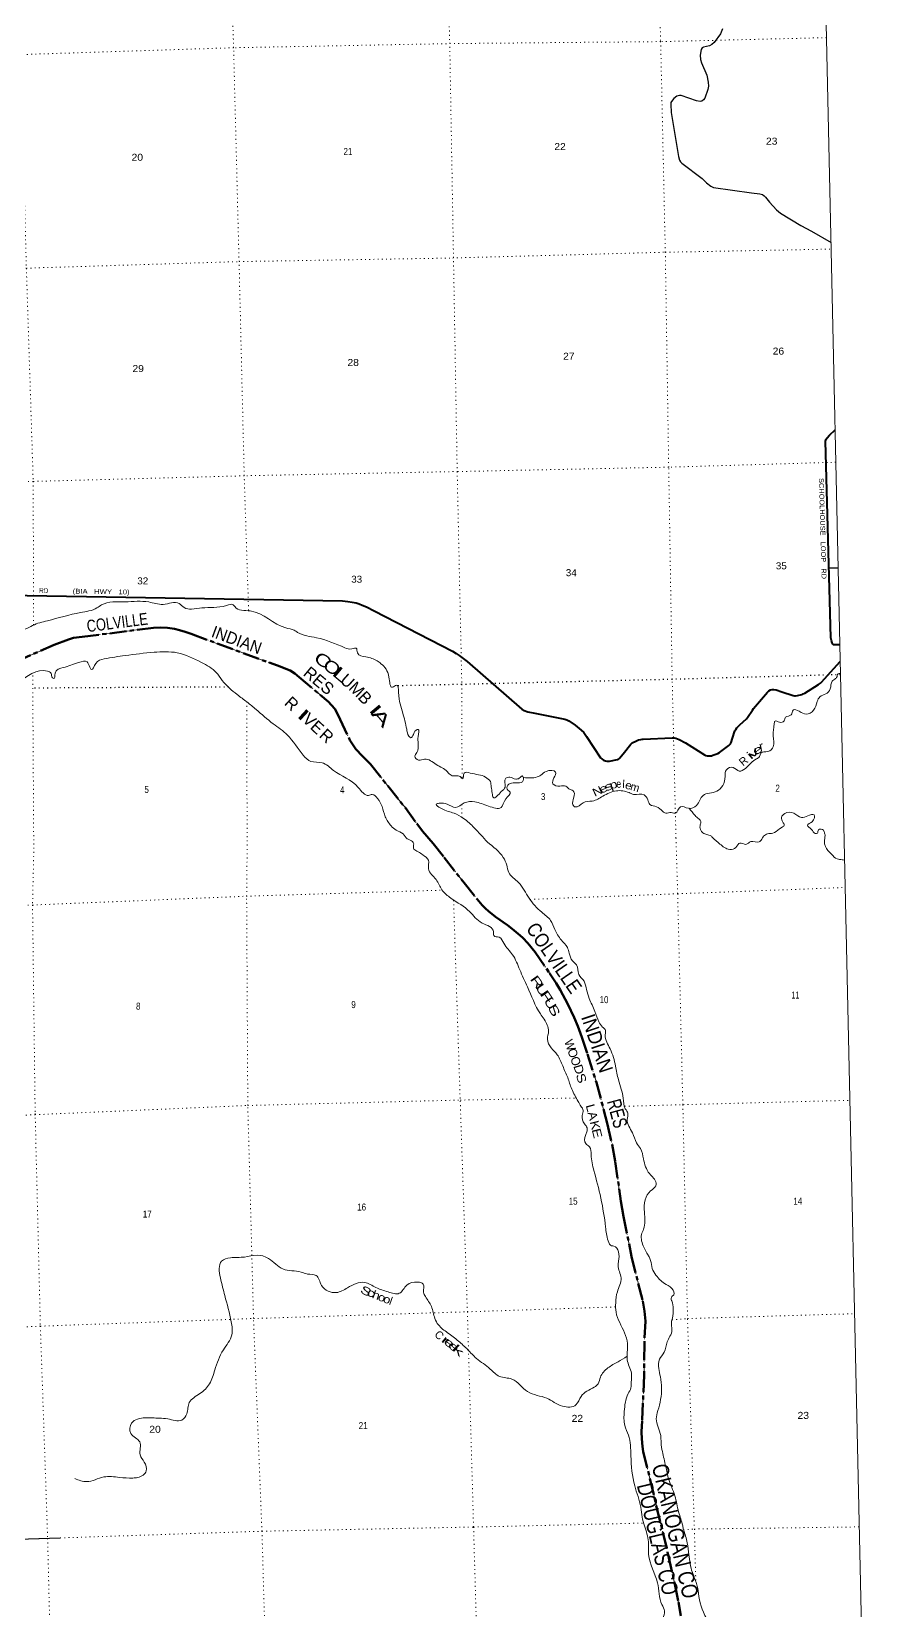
# Model space of a CAD drawing. Header units: feet. Extents: x 244583 to 493183, y 184934 to 372822.
# Drawn here: x 471870 to 493183, y 215540 to 254993 of the extents above; entities that cross this region are included whole.
import ezdxf
from ezdxf.enums import TextEntityAlignment as Align

# ---------------------------------------------------------------- set-up
doc = ezdxf.new("R2010")
doc.units = ezdxf.units.FT
doc.header["$LTSCALE"] = 70
for name, pattern in [('DOT_DASHED', [7.7, 5, -1.2, 0.3, -1.2]), ('DOTTED', [1.5, 0.3, -1.2]), ('LONG_DASH_SHORT_DASH', [9.9, 6, -1.2, 1.5, -1.2])]:
    doc.linetypes.add(name, pattern=pattern)
for name, color, linetype, lineweight in [('11', 7, 'LONG_DASH_SHORT_DASH', 60), ('26', 7, 'Continuous', 40), ('29', 7, 'Continuous', 25), ('39', 7, 'Continuous', 13), ('4', 7, 'Continuous', 13), ('44', 7, 'DOT_DASHED', 13), ('6', 7, 'DOTTED', 25), ('7', 7, 'DOTTED', 13)]:
    doc.layers.add(name, color=color, linetype=linetype, lineweight=lineweight)
for name, color, linetype in [('12', 7, 'Continuous'), ('27', 7, 'Continuous'), ('41', 7, 'Continuous')]:
    doc.layers.add(name, color=color, linetype=linetype)

msp = doc.modelspace()

# ---------------------------------------------------------------- linework, layer by layer
at = {"layer": '11'}
for points in [[(470825.02, 238959.29), (472432.69, 239667.41), (472793.1, 239804.64), (472919.11, 239840.33), (473134.96, 239868.77), (474915.09, 240094.03), (475084.81, 240099.02), (475264.43, 240095.72), (475440.82, 240069.33), (475568.65, 240037.85), (475712.06, 239993), (475856.16, 239942.11), (478012.09, 239148.98), (478329.89, 239026.79), (478452.04, 238951.89), (478553.73, 238862.12), (479286.96, 238247.92), (479359.01, 238167.35), (479456.41, 238058.23), (479583.26, 237806.6), (479825.26, 237284.9), (479969.68, 237059.91), (480143.24, 236886.05), (480337.49, 236690.44), (481210.4, 235595.09), (481495.95, 235201.59), (481639.51, 235014.95), (481901.96, 234707.78)], [(481901.96, 234707.78), (482180.68, 234354.1), (482676.8, 233724.55), (483003.99, 233310.89), (483129.92, 233165.52), (483217.66, 233077.5), (483290.76, 233012.62), (483465.74, 232874.51), (483759.81, 232661.38), (483880.86, 232568.88), (484078.81, 232408.29), (484148.85, 232344.14), (484274.1, 232212.45), (484450.97, 231990.95), (484814.4, 231467.25), (484976.86, 231217.69), (485080.35, 231045.46), (485271.12, 230687.5), (485425.49, 230358.25), (485517.41, 230137.78), (485620.6, 229861.15), (485766.36, 229439.68), (485984.89, 228735.2), (486265.68, 227684.52), (486377.31, 227179.83), (486456.5, 226761.41), (486598.19, 225763.93), (486664.47, 225380.76), (486863.7, 224384.73), (487143.61, 223269.53), (487191.23, 223015.3), (487209.39, 222769.52), (487185.05, 222212.5), (487177.28, 221415.76), (487130.25, 220280.95), (487115.87, 219998.89), (487117.92, 219829.08), (487135.09, 219640.17), (487157.45, 219513.07), (487765.86, 216987.42), (487779.39, 216931.34), (487947.19, 216195.81), (488037.1, 215747.07), (488098.87, 215404.36)]]:
    msp.add_lwpolyline(points, dxfattribs=at)
at = {"layer": '26'}
for points in [[(492067.79, 239670.05), (491930.31, 239668.23), (491915.2, 239669.58), (491907.25, 239672.15), (491899.1, 239678.31), (491890.04, 239688.37), (491873.54, 239721.65), (491856.49, 239774.32), (491845.82, 239841.99), (491712.16, 244757), (491717.94, 244786.22), (491725.99, 244806.36), (491749.98, 244842.92), (491808.65, 244905.21), (491949.56, 245041.63)], [(470764.67, 240916.33), (479641.34, 240769.75), (479773.47, 240754.56), (479884.29, 240736.46), (479980.16, 240714.28), (480055.31, 240690.1), (480130.47, 240663.24), (480241.86, 240614.89), (480435.11, 240518.31), (482386.3, 239509.14), (482481.85, 239454.61), (482558.79, 239403.12), (482756.86, 239249.38), (484120.38, 238063.52), (484182.3, 238025.74), (484271.6, 237995.25), (484446.04, 237959.96), (485196.93, 237808.18), (485243.91, 237794.75), (485294.4, 237772.72), (485455.03, 237658.27), (485607.77, 237537.54), (485670.7, 237475.13), (485741.38, 237381.92), (486087.78, 236844.82), (486125.68, 236809.03), (486160.57, 236784.86), (486211.57, 236766.06), (486243.5, 236760.52), (486308.87, 236763.38), (486514.43, 236804.78), (486546.43, 236819.78), (486565.89, 236835.89), (486651.56, 236942.06), (486847.97, 237190.11), (486878.6, 237215.96), (486897.38, 237229.39), (486952.92, 237255.77), (487036.96, 237291.16), (487092.66, 237304.28), (487132.25, 237311.31), (487156.41, 237313.99), (487879.81, 237347.58), (487928.13, 237344.9), (487971.08, 237335.5), (488008.65, 237323.41), (488056.58, 237302.14), (488210.34, 237215.77), (488688.44, 236923.22), (488721.99, 236907.11), (488756.05, 236896.51), (488783.73, 236890.99), (488821.31, 236890.99), (488860.23, 236897.7), (488894.83, 236908.64), (489018.51, 236954.66), (489061.54, 236978.28), (489296.41, 237154.21), (489327.28, 237183.75), (489336.15, 237194.13), (489346.74, 237210.61), (489354.12, 237230.75), (489382.45, 237334.81), (489447.4, 237518.15), (489466.74, 237555.36), (489493.04, 237590.66), (489568.2, 237671.4), (489733.95, 237816.28), (489764.54, 237852.81), (489886.1, 238040.11), (489912.45, 238076.81), (490262.14, 238489.27), (490298.3, 238519.99), (490331.85, 238540.13), (490374.8, 238553.56), (490419.53, 238554.45), (490476.8, 238542.82), (490622.84, 238497.79), (490900.23, 238400.47), (490936.47, 238393.76), (490964.61, 238394.7), (491011.63, 238400.47), (491041.16, 238407.19), (491124.37, 238431.36), (491148.52, 238440.76), (491190.51, 238461.87), (491539.2, 238673.98), (491582.7, 238708.02), (491609.54, 238733.53), (491684.28, 238815.53), (492076.92, 239255.35)]]:
    msp.add_lwpolyline(points, dxfattribs=at)
at = {"layer": '29'}
msp.add_line((491798.3, 241589.41), (492025.51, 241591.14), dxfattribs=at)
for points in [[(489139.47, 255059.88), (489084.69, 254932.87), (488926.78, 254722.95), (488872.59, 254671.45), (488809.2, 254633.2), (488664.33, 254605.38), (488629.98, 254590.52), (488601.67, 254546.01), (488580.97, 254403.37), (488585.5, 254295.15), (488608.48, 254210.16), (488744.93, 253902.5), (488779.59, 253730.7), (488783.63, 253625.5), (488767.22, 253541.53), (488698.71, 253328.1), (488660.5, 253288.45), (488621.88, 253255.27), (488581.45, 253247.18), (488487.39, 253259.93), (488100.27, 253392.84), (488065.25, 253392.88), (487995.13, 253376.66), (487923.22, 253316.66), (487861.7, 253247.18), (487845.52, 253218.86), (487842.93, 253171.28), (487852.42, 252969.54), (488034.66, 251869.29), (488063.87, 251778.4), (488084.09, 251741.99), (488122.22, 251705.84), (488629.33, 251324.55), (488738.16, 251216.16), (488848.71, 251125.99), (488908.98, 251094.6), (489860.83, 250961.18), (490069.47, 250938.81), (490138.22, 250918.58), (490178.65, 250890.26), (490211, 250853.84), (490308.9, 250727.89), (490485.66, 250542.41), (490587.05, 250457.31), (491093.97, 250145.45), (491358.72, 250008.6), (491850.06, 249723.86)], [(472582.01, 217349.35), (467838.99, 217199.01), (466975.55, 217175.7), (463045.53, 217042.43), (462952.68, 217030), (461771.86, 217023.59)]]:
    msp.add_lwpolyline(points, dxfattribs=at)
at = {"layer": '39'}
for points in [[(461204.9, 244388.33), (461258.82, 244387.66), (461304.65, 244416.9), (461355.87, 244385.67), (461481.31, 244287.35), (461630.27, 244130.97), (461696.66, 244144.48), (461755.77, 244121.49), (461750.73, 244074.95), (461853.16, 244012.49), (462385.97, 243769.28), (462749.11, 243522.51), (463492.36, 243083.84), (463709.59, 242947.06), (463960.96, 242637.37), (464436.4, 242338.44), (464660.07, 242367.37), (464841.23, 242399.45), (464957.26, 242361.5), (464912.18, 242297.96), (464847.26, 242126.99), (464891.28, 241964.37), (465087.45, 241774.66), (465522.11, 241218.44), (466031.95, 240643.62), (466546.11, 240238.49), (467398.72, 239880.86), (467550.29, 239789.15), (467753.3, 239746.98), (468029.25, 239696.24), (469008.71, 239450.31), (469628.04, 239497.66), (470256.18, 239603.75), (470873.55, 239739.9), (471139.95, 239846.46), (471533.48, 240052.61), (471700.99, 240062.19), (471895.04, 240151.07), (472264.24, 240269.89), (473090.24, 240475.04), (473501.94, 240590.71), (473617.48, 240665.83), (474205.8, 240744.83), (474798.02, 240739.11), (475157, 240680.03), (475556.66, 240700.55), (475686.24, 240598.28), (475866.9, 240561.69), (476126.92, 240591.39), (476743.92, 240652.82), (476911.3, 240668.46), (476946.67, 240622.76), (477335, 240515.84), (478223.42, 240092.33), (478430.83, 240034.1), (478518.98, 239977.4), (478990.71, 239845.98), (479697.45, 239596.33), (479875.91, 239567.78), (479982.65, 239584.16), (480013.47, 239469.72), (480223.84, 239369.15), (480502.97, 239265.98), (480601.49, 239197.38), (480800.88, 238862.36), (480891.34, 238609.86), (480989.15, 238664.41), (481039.67, 238481.73), (481146.13, 237963.04), (481243.94, 237561.27), (481300.34, 237386.79), (481345.72, 237345.34), (481412.52, 237431.55), (481451.17, 237511.11), (481526.99, 237555.1), (481530.87, 237379.52), (481530.77, 237201.84), (481495.37, 236974.95), (481446.8, 236887.11), (481539.88, 236790.13), (481690.97, 236811.47), (481982.89, 236678.29), (482261.7, 236498.4), (482352.58, 236409.45), (482482.25, 236394), (482581.67, 236375.9), (482643.56, 236318.65), (482680.83, 236460.77), (482830.26, 236465.93), (483210.42, 236362.87), (483342.2, 236252.57)], [(461229.22, 243116.38), (461648.46, 242944.11), (462296.02, 242537.74), (462949.41, 242050.74), (463762.44, 241381.33), (463940.9, 241352.78), (464181.48, 241256.88), (464368.5, 241115.44), (464653.81, 240824.63), (464823.41, 240648.49), (465003.69, 240355.47), (465305.37, 240054.91), (465556.02, 239686.64), (465732.99, 239542.96), (465918.71, 239369.18), (466035.48, 239206.07), (466417.25, 238939.5), (466662.14, 238922.44), (467068.7, 238813.88), (467429.07, 238692.23), (467686.62, 238651.21), (467980.25, 238532.2), (468542.37, 238334.03), (469048.9, 238274.01), (469473.73, 238252.66), (469686.05, 238337.88), (469877.18, 238376.23), (470339.09, 238414.21), (470688.89, 238496.27), (470770.54, 238459.63), (470848.36, 238412.8), (470999.86, 238506.85), (471521.99, 238745.99), (472265.81, 239012), (472355.98, 238955.35), (472388.74, 238844.98), (472423.52, 238825.52), (472456.97, 238957.47), (472661.98, 239099.08), (473045.13, 239226.27), (473260.99, 239242.92), (473322.56, 239108.93), (473364.25, 239051.26), (473472.04, 239202.94), (473685.7, 239318.48), (474211.27, 239402.22), (474930.93, 239481.97), (475509.14, 239469.9), (476116.68, 239228.26), (476483.91, 238979.56), (476633.8, 238780.79), (477007.44, 238425.21), (477252, 238240.55), (477478.38, 238055.52), (477908.71, 237695.06), (478264.53, 237413.81), (478655.52, 236913.21), (478850.98, 236755.79), (479128.59, 236721.25), (479415.75, 236529.41), (480033.37, 236106.27), (480292.38, 235907.78), (480380.85, 235927.82), (480518.51, 235825.72), (480628.01, 235626.11), (480710.39, 235373.43), (480856.87, 235146.33), (480982.54, 235037.92), (481154.35, 234944.61), (481258.16, 234819.59), (481300.98, 234802.32), (481407.71, 234727.84), (481418.76, 234698.03)], [(484168.13, 236350.45), (484507.65, 236367.94), (484593.66, 236408.11), (484730.93, 236505.9), (484965.77, 236486.61), (484924.41, 236346.42), (484899.44, 236196.48), (485072.51, 236137.52), (485224.13, 236134.66), (485300.34, 236069.63), (485402.41, 236023.31), (485424.25, 235858.2), (485398.15, 235667.86), (485459.91, 235616.66), (485651.54, 235723.66), (485883.01, 235764.88), (486145.02, 235887.5), (486483.61, 236019.8), (486799.82, 235975.97), (486915.98, 235931.97), (487179, 235917.31), (487268.58, 235796.03), (487323.78, 235676.04), (487490.7, 235621), (487638.63, 235511.04), (487752.95, 235458.93), (487823.2, 235480.6), (487953, 235459.1), (488088.84, 235621.46), (488283.69, 235583.16), (488488.19, 235656.11), (488650.43, 235903.84), (488993.64, 236009.99), (489142, 236154.45), (489199.74, 236375.75), (489234.32, 236548.1), (489406.87, 236604.23), (489552.47, 236508.35), (489708.45, 236582.3), (489986.09, 236820.34), (490061.68, 236874.42), (490098.14, 236962.01), (490273.06, 237002.04), (490405.75, 237123.95), (490405.87, 237392.5), (490406.96, 237525.79), (490425.83, 237677.62), (490450.21, 237762.93), (490557.93, 237734.91), (490674.46, 237765.63), (490714.78, 237861.38), (490850.92, 237918.76), (490900.8, 238038.93), (491053.05, 238007.81), (491226.39, 237936.75), (491414.15, 238035.59), (491502.28, 238253.49), (491572.45, 238370.06), (491718.38, 238441.78), (491828.81, 238565.25), (491879.01, 238762.16), (491960.49, 238824.45), (492005.38, 238896.06), (492024.46, 238946.94), (492083.15, 238956.32)], [(483342.2, 236252.57), (483359.33, 236117.65), (483380.99, 235960.62), (483409.71, 235850.17), (483608.47, 235999.72), (483702.92, 236114.78), (483720.27, 236335.23), (483824.81, 236359.64), (483969.29, 236314.22), (484055.7, 236336.23), (484133.27, 236392.38), (484158.08, 236275.79), (484015.83, 236220.3), (483866.41, 236215.14), (483755.13, 236130.01), (483758.71, 236059.42), (483831.1, 235984.22), (483725.52, 235824.5), (483601.16, 235599.78), (483291.1, 235639.7), (482949.31, 235743.57), (482683.13, 235717.78), (482465.38, 235604.17), (482255.33, 235690.61), (482056.89, 235708.65), (481984.63, 235686.94), (482098.04, 235584.33), (482430.18, 235460.07), (482667.47, 235329.78), (482931.24, 235099.09), (483260.23, 234737.1)], [(488305.16, 235588.38), (488449.29, 235404.92), (488542.15, 235318.03), (488598.12, 235254.6), (488579.71, 235173.44), (488586.34, 235056.47), (488626.23, 234988.66), (488718.33, 234936.08), (488824.13, 234903.98), (488860.88, 234886.58), (488884.88, 234855.23)], [(490158.21, 234886.94), (490261.99, 234946.33), (490395.07, 234959.23), (490562.28, 235073.79), (490679.49, 235165.1), (490641.43, 235241.03), (490612.63, 235355.51), (490691.32, 235452.07), (490915.39, 235462.83), (491111.84, 235351.88), (491268.45, 235397.57), (491425.6, 235419.05), (491374.81, 235248.37), (491259.5, 235163.16), (491358.86, 235056.22), (491454.01, 234957.26), (491510.43, 234964.51), (491532.79, 235049.78), (491603.22, 235063.38), (491662.46, 235034.34), (491677.41, 234998.31), (491699.48, 234921.07)], [(488884.88, 234855.23), (489072.43, 234690.71), (489315.74, 234554.95), (489472.18, 234602.93), (489572.64, 234716.24), (489720.79, 234683.28), (489844.48, 234750.7), (490050.62, 234743.29), (490117.8, 234809.42), (490158.21, 234886.94)], [(491699.48, 234921.07), (491706.91, 234631.67), (491858.64, 234437.3), (492002.66, 234317.44), (492063.52, 234304.7), (492186.08, 234288.41)], [(481418.76, 234698.03), (481426.15, 234562.81), (481528.59, 234496.51), (481651.48, 234418.57), (481787.7, 234286.42), (481788.38, 234074.48), (481978.14, 233804.26), (482125.21, 233547.21), (482347.95, 233338.31), (482817.85, 233001.81), (483127.1, 232716.15), (483414.69, 232496.62), (483420.83, 232401.88), (483555.03, 232360.53), (483669.36, 232213.75), (483889.89, 231922.03), (484069.84, 231548.64), (484263.06, 231123.07), (484585.06, 230446.08), (484758.86, 230167.43), (484790.57, 230012.72), (484760.62, 229816.22), (484856.38, 229596.35), (485007.57, 229426.19), (485143.07, 229144.65), (485268.66, 228854.8), (485367.92, 228568.4), (485528.26, 228259.16), (485597.6, 228137.6), (485656.45, 228033.97), (485628.91, 227910.2), (485688.12, 227699.59), (485752.98, 227598.12), (485749.08, 227501.13), (485710.78, 227407.4), (485717.24, 227207.7), (485813.98, 227125.12), (485854.75, 226926.2), (485924.15, 226530.1), (486096.92, 225843.66), (486213.95, 225121.62), (486278.27, 224771.84), (486363.76, 224650.65), (486420.45, 224643.87), (486534.73, 224499.11), (486539.94, 224265.06), (486525.99, 224165.83), (486601.71, 223848.6), (486508.47, 223501.28), (486468.11, 223227.84), (486475.38, 222991.82), (486567.96, 222733.53), (486761.27, 222213.08), (486758.05, 221994.99), (486754.28, 221801.11), (486858.52, 221472.42), (486855.57, 221242.23), (486846.6, 221100.71), (486779.1, 220957.87), (486682.05, 220509.53), (486695.87, 220160.61), (486786.03, 219920.43), (486848.02, 219403.04), (486943.72, 218652.43), (487092.87, 218118.06), (487126.55, 217872.54), (487184.29, 217651.09)], [(483260.23, 234737.1), (483658.06, 234355.31), (483745.07, 234165.52), (483795.62, 233980.95), (484039.53, 233728.12), (484302.63, 233338.46), (484617.35, 232988.33), (484842.06, 232781.49), (484945.98, 232557.77), (485107.36, 232292.96), (485258.91, 232106.66), (485306.54, 231962.41), (485385.44, 231774.45), (485488.73, 231669.81), (485546.46, 231434.95), (485675.54, 231260.25), (485740.71, 231053.81), (485804.23, 230831.18), (485948.7, 230509.47), (486045.4, 230247.23), (486139.14, 230118.15), (486201.08, 230056.99), (486206.02, 229925.88), (486327.03, 229569.32), (486465.76, 229142.5), (486536.09, 228794.88), (486655.31, 228337.34), (486707.57, 228076.1), (486770.68, 227962.48), (486753.9, 227808.67), (486884.47, 227476.55), (486989.11, 227220.55), (487085.1, 227081.43), (487161.53, 226822.76), (487313.08, 226454.78), (487477.91, 226216.3), (487471.28, 226151.55), (487338.83, 226023.37), (487204.38, 225804.31), (487185.1, 225490.97), (487162.27, 225064.51), (487114.69, 224934.23), (487170.27, 224614.53), (487277.6, 224419.15), (487323.84, 224337.44), (487368.78, 224132.56), (487563.71, 223811.99), (487685.12, 223709.79), (487871.7, 223582.83), (487919.56, 223428.48), (487858.3, 223368.55), (487855.7, 223303.89), (487868.48, 223273.9), (487903.29, 223070.81), (487888.09, 222846.39), (487860.15, 222740.78), (487874.37, 222555.39), (487823.51, 222390.71), (487753.91, 222251.86), (487680.89, 221993.82), (487561.64, 221817.5), (487546.62, 221585.01), (487583.49, 221379.94), (487616.06, 221096.05), (487521.57, 220532.71), (487479.68, 220327.87), (487591.9, 219912.56), (487601.86, 219737.16), (487635.24, 219507.79), (487716.02, 219144.25), (487792, 218814.92), (487944.5, 218404.57), (488040.31, 218001), (488142.89, 217656.13), (488161.23, 217557.63)], [(472947.64, 218835.82), (473248.23, 218757.88), (473673.73, 218874.57), (474063.66, 218865.3), (474399.24, 218848.72), (474526.16, 218861.71), (474736.55, 219025.98), (474685.15, 219248.88), (474584.28, 219426.25), (474572.97, 219753.01), (474350.24, 219961.91), (474370.73, 220220.77), (474711.05, 220353.69), (475060.62, 220343.49), (475273.03, 220326.13), (475623, 220297.77), (475748.85, 220450.02), (475809.17, 220734.01), (476078.81, 220958.17), (476315.66, 221203.8), (476449.35, 221548), (476662.34, 222049.45), (476874.07, 222425.71), (476858.73, 222752.39), (476698.78, 223406.83), (476589.96, 223850.48), (476619.02, 224269), (476837.26, 224352.71), (477190.24, 224370.85), (477504.19, 224418.38), (477790.74, 224336.09), (478152.02, 224071.81), (478608.06, 223995.4), (478766.66, 223946.53), (478979.47, 223911.01), (479118.33, 223659.82), (479483.74, 223482.44), (479765.8, 223601.91), (480192.95, 223734.79), (480474.4, 223609.99), (480781.8, 223497.9), (481059.21, 223463.85), (481250.49, 223670.08), (481519.41, 223744.85), (481655.8, 223695.47), (481664.33, 223493.8), (481713.26, 223381.87), (481860.11, 223134.9), (481949.5, 222838.17), (482035.89, 222676.63), (482266.42, 222480.02), (482541.72, 222268.28), (482770.64, 222053.46), (482987.45, 221838.37), (483332.63, 221571.7), (483562.85, 221389.21), (483875.37, 221319.63), (484263.96, 221007.52), (484746.25, 220840.87), (485134.25, 220645.83), (485474.76, 220679.83), (485601.41, 220886.61), (485931.37, 221122.24), (486026.5, 221203.14), (486085.34, 221372.03), (486274.16, 221598.39), (486525.1, 221755.51), (486755.93, 221889.7)], [(487184.29, 217651.09), (487285.33, 217256.32), (487290.14, 216933.78), (487512.27, 216230.7), (487623.37, 215684.15), (487685.45, 215526.09), (487655.27, 215339.69), (487666.94, 215087.62), (487663.53, 214968.44), (487718.38, 214862.7), (487741.35, 214738.07), (487840.87, 214621.23), (487839.13, 214427.4), (487846.8, 214264.06), (487902.78, 213744.52), (487913.19, 213458.11), (488015.37, 213131.39), (488165, 212941.01), (488196.17, 212719.67), (488146.7, 212492.45), (488188.96, 212226.95), (488303.06, 211908.58), (488402.55, 211612.08), (488496.38, 211478.97), (488578.95, 211216.41), (488540.21, 211052.01), (488573.98, 210804.49), (488520.21, 210680.12), (488463.26, 210244.81), (488452.58, 210089.13), (488482.5, 209924.28), (488693.35, 209523.33), (488874.56, 209093.45), (489057.91, 208657.56), (489240.87, 208421.5), (489310.03, 208308.02), (489441.71, 208197.97), (489723.6, 207871.32), (489937.63, 207599.64), (490225, 207208.51), (490388.62, 207024.51), (490593.23, 206631.49), (490767.13, 206257.97), (491058.75, 205947.68), (491214.61, 205749.37), (491388.23, 205387.95), (491705.56, 204920.79), (492096.62, 204588.55), (492529.08, 204301.67), (492694.75, 204297.37), (492848.85, 204183.73)], [(488161.23, 217557.63), (488255.43, 217226.7), (488294.23, 216934.88), (488382.91, 216488.75), (488477.28, 216240.59), (488512.31, 216118.25), (488561.6, 215808.5), (488819.51, 215198.68), (488942.49, 215025.86), (489254.07, 214726.13), (489575.93, 214418.55), (489764.62, 214196.76), (489840.02, 213893.66), (489974.39, 213571.72), (490361.87, 212946.69), (490558.28, 212559.54), (490686.83, 212227.37), (490830.85, 211744.16), (490910.15, 211356.36), (490913.52, 211205.04), (491027.58, 210797.85), (491242.88, 210106.31), (491295.67, 209730.02), (491304.34, 209340.62), (491227.56, 208979.54), (491122.4, 208351.36), (491108.99, 207864.55), (491194.75, 207549.57), (491294.06, 207170.31), (491509.8, 206731.12), (491799.01, 206257.27), (492297.62, 205628.72), (492483.31, 205451.27), (492680.47, 205302.34), (492829.9, 205140.88)]]:
    msp.add_spline(points, degree=3, dxfattribs=at)
at = {"layer": '4'}
msp.add_lwpolyline([(244583.23, 368785.28), (275154.65, 369142.74), (305725.57, 369542.24), (336295.9, 369983.81), (366865.59, 370467.41), (397437.89, 370993.07), (428002.83, 371560.78), (458570.27, 372170.54), (489136.84, 372822.34), (493183.04, 189004.41), (462363.63, 188347.22), (431543.33, 187732.43), (400722.22, 187160.02), (369900.35, 186630.01), (339077.78, 186142.4), (308254.57, 185697.19), (277430.77, 185294.38), (246606.45, 184933.96)], close=True, dxfattribs=at)
msp.add_lwpolyline([(244583.23, 368785.28), (275154.65, 369142.74), (305725.57, 369542.24), (336295.9, 369983.81), (366865.59, 370467.41), (397437.89, 370993.07), (428002.83, 371560.78), (458570.27, 372170.54), (489136.84, 372822.34), (493183.04, 189004.41), (462363.63, 188347.22), (431543.33, 187732.43), (400722.22, 187160.02), (369900.35, 186630.01), (339077.78, 186142.4), (308254.57, 185697.19), (277430.77, 185294.38), (246606.45, 184933.96)], close=True, dxfattribs=at)
at = {"layer": '44'}
for points in [[(470825.02, 238959.29), (472432.69, 239667.41), (472793.1, 239804.64), (472919.11, 239840.33), (473134.96, 239868.77), (474915.09, 240094.03), (475084.81, 240099.02), (475264.43, 240095.72), (475440.82, 240069.33), (475568.65, 240037.85), (475712.06, 239993), (475856.16, 239942.11), (478012.09, 239148.98), (478329.89, 239026.79), (478452.04, 238951.89), (478553.73, 238862.12), (479286.96, 238247.92), (479359.01, 238167.35), (479456.41, 238058.23), (479583.26, 237806.6), (479825.26, 237284.9), (479969.68, 237059.91), (480143.24, 236886.05), (480337.49, 236690.44), (481210.4, 235595.09), (481495.95, 235201.59), (481639.51, 235014.95), (481901.96, 234707.78)], [(481901.96, 234707.78), (482180.68, 234354.1), (482676.8, 233724.55), (483003.99, 233310.89), (483129.92, 233165.52), (483217.66, 233077.5), (483290.76, 233012.62), (483465.74, 232874.51), (483759.81, 232661.38), (483880.86, 232568.88), (484078.81, 232408.29), (484148.85, 232344.14), (484274.1, 232212.45), (484450.97, 231990.95), (484814.4, 231467.25), (484976.86, 231217.69), (485080.35, 231045.46), (485271.12, 230687.5), (485425.49, 230358.25), (485517.41, 230137.78), (485620.6, 229861.15), (485766.36, 229439.68), (485984.89, 228735.2), (486265.68, 227684.52), (486377.31, 227179.83), (486456.5, 226761.41), (486598.19, 225763.93), (486664.47, 225380.76), (486863.7, 224384.73), (487143.61, 223269.53), (487191.23, 223015.3), (487209.39, 222769.52), (487185.05, 222212.5), (487177.28, 221415.76), (487130.25, 220280.95), (487115.87, 219998.89), (487117.92, 219829.08), (487135.09, 219640.17), (487157.45, 219513.07), (487765.86, 216987.42), (487779.39, 216931.34), (487947.19, 216195.81), (488037.1, 215747.07), (488098.87, 215404.36)]]:
    msp.add_lwpolyline(points, dxfattribs=at)
at = {"layer": '6'}
msp.add_line((476796.36, 238614.8), (471899.37, 238586.34), dxfattribs=at)
msp.add_lwpolyline([(492084.27, 238921.8), (487878.93, 238805.25), (482621.63, 238678.55), (480996.09, 238644.06)], dxfattribs=at)
at = {"layer": '7'}
for p, q in [((471897.61, 238901.37), (471924.74, 234494.97)), ((477245.53, 238245.73), (477257.29, 234608.16)), ((482625.01, 235685.59), (482623.56, 235356.98))]:
    msp.add_line(p, q, dxfattribs=at)
for points in [[(481648.19, 280669.29), (481751.86, 275959.6), (481841.89, 270614.84), (482035.24, 265258.12), (482162.89, 259948.48), (482319.18, 254714.15), (482413.52, 249357.37), (482505.88, 243998.53), (482621.63, 238678.55), (482627.87, 236333.45)], [(470988.71, 280441.75), (471053.37, 275706.36), (471208.04, 270362.96), (471334.79, 265093.69), (471449.73, 259719.17), (471595.37, 254417.98), (471739.81, 249080.43), (471910.27, 243753.52), (471920.1, 240159.7)], [(477293.12, 240532.78), (477183.46, 243892.67), (477054.87, 249244.69), (476918.39, 254588.47), (476762.05, 259824.82), (476661.66, 265181.47), (476641.54, 265914.12)], [(487973.72, 234839.47), (487878.93, 238805.25), (487791.86, 244107.67), (487707.31, 249478.79), (487590.25, 254766.44), (487563.43, 255899.45)], [(491733.85, 254840.79), (487592.81, 254742.26), (482339.87, 254692.38), (476918.39, 254588.47), (471595.37, 254417.98), (466278.33, 254251.66), (461005.03, 254183.63)], [(466962.82, 249005.81), (471739.81, 249080.43), (477054.87, 249244.69), (482393.81, 249334.75), (487707.31, 249478.79), (491850.17, 249556.43)], [(491967.39, 244231.66), (487791.86, 244107.67), (482515.98, 243998.74), (477183.46, 243892.67), (471910.27, 243753.52), (466570.08, 243719.97), (462471.12, 243714.47)], [(487973.72, 234839.47), (488015.72, 233447.34), (488145.12, 228175.49), (488262.14, 222824.64), (488433.48, 217573.93), (488469.75, 216262.55)], [(471924.74, 234494.97), (471893.8, 233166.58), (471959.24, 227955.86), (472089.54, 222643.66), (472271.32, 217342.06), (472401.85, 211970.04), (472584.8, 206644.84), (472705.23, 201231.49), (472849.88, 195909.52), (473017.36, 190559.82), (473117.58, 188571.73)], [(478505.6, 188686.15), (478407.19, 190727.11), (478209.62, 196068.05), (478053.53, 201450.32), (477936.78, 206789.07), (477779.99, 212150.64), (477627.39, 217519.34), (477416.09, 222841.81), (477273.59, 228157.76), (477244.07, 233387.48), (477257.29, 234608.16)], [(484327.8, 233307.98), (488015.72, 233447.34), (492201.31, 233604.64)], [(461443.03, 232958.73), (466633.27, 232996.18), (471893.8, 233166.58), (477236, 233387.29), (482132.5, 233537.84)], [(482415.75, 233287.66), (482581.93, 228266.68), (482761.66, 223002.03), (482915.63, 217623.76), (483068.45, 212297.94), (483283.78, 206975.57), (483381.2, 201598.03), (483545.77, 196288.63), (483704.9, 190950.84), (483846.99, 188800.86)], [(461554.8, 227542.62), (466694.63, 227696.54), (471957.85, 227927.56), (477273.59, 228157.76), (482581.35, 228292.9), (485480.53, 228344.86)], [(486694.75, 228138.32), (488159.2, 228177.83), (492318.34, 228287.62)], [(470601.35, 222578.52), (472089.54, 222643.66), (477418.29, 222833.78), (482761.66, 223002.03), (486459.79, 223124.42)], [(487876.63, 222801.66), (488263.98, 222832.75), (492435.72, 222955.16)], [(461772.2, 217007.46), (466973.41, 217175.64), (472268.91, 217340.85), (477627.39, 217519.34), (482915.63, 217623.76), (487165.63, 217722.66)], [(488161.23, 217553.16), (488433.48, 217573.93), (492553.01, 217626.7)]]:
    msp.add_lwpolyline(points, dxfattribs=at)

# ---------------------------------------------------------------- texts
at = {"layer": '12'}
for s, rotation, width, p in [('OKANOGAN CO', 283.284, 0.85, (487368.54, 219149.71)), ('DOUGLAS CO', 283.399, 0.8, (486992.25, 218667.64))]:
    msp.add_text(s, height=400, rotation=rotation, dxfattribs=dict(at, width=width)).set_placement(p)
at = {"layer": '27'}
for s, rotation, width, p in [('SCHOOLHOUSE   LOOP   RD', 271.558, 1.15, (491547.2, 243833.34)), ('RD', 359.054, 0.8, (472055.87, 240965.02)), ('(BIA   HWY   10)', 359.054, 1.2, (472895.82, 240951.15))]:
    msp.add_text(s, height=120, rotation=rotation, dxfattribs=dict(at, width=width)).set_placement(p)
at = {"layer": '41'}
for s, height, rotation, width, p in [('C', 300, 325.447, 1.45, (479067.81, 239158.22)), ('O', 300, 325.447, 1.35, (479293.01, 238982.46)), ('L', 300, 320.138, 1.9, (479511.99, 238800.01)), ('I', 300, 317.491, 2.2, (478563.12, 237811.07)), ('I', 300, 309.747, 2.1, (480349.68, 237951.98)), ('A', 300, 310.919, 1.8, (480497.54, 237752.43)), ('e', 200, 35.414, 1.65, (490067.94, 236964.76)), ('r', 200, 13.428, 1.15, (490125.67, 237047.23)), ('i', 200, 40.944, 1.7, (489886.62, 236826.72)), ('v', 200, 40.944, 2, (489968.1, 236897.4)), ('N', 200, 25.341, 1.25, (486051.9, 235920.86)), ('e', 200, 23.465, 1.3, (486193.88, 235985.02)), ('s', 200, 23.465, 1.55, (486321.72, 236040.52)), ('p', 200, 19.375, 1.3, (486442.17, 236082.54)), ('e', 200, 3.789, 0.8, (486550.97, 236096.73)), ('e', 200, 344.772, 1.1, (486764.39, 236062.45)), ('R', 220, 305.061, 1.6, (484411.81, 231177.85)), ('U', 220, 303.905, 1.45, (484533.5, 230983.75)), ('F', 220, 303.905, 1.9, (484653.78, 230811.96)), ('U', 220, 301.922, 1.4, (484738.69, 230651.37)), ('S', 220, 299.827, 1.55, (484832.87, 230480.32)), ('D', 220, 287.82, 1.15, (485443.83, 229027.08)), ('S', 220, 287.82, 1.25, (485505.59, 228806.06)), ('L', 220, 285.413, 1.15, (485740.35, 228068.71)), ('A', 220, 285.413, 1.1, (485790.29, 227871.35)), ('K', 220, 284.187, 1.15, (485846.18, 227640.2)), ('E', 220, 284.187, 1.25, (485896.69, 227435.55)), ('S', 200, 330.984, 1.5, (480177.95, 223434.03)), ('c', 200, 339.044, 1.4, (480320.59, 223382.56)), ('h', 200, 340.47, 1.25, (480449.98, 223323.99)), ('o', 200, 340.46, 1.2, (480590.94, 223268.53)), ('o', 200, 340.46, 1.2, (480720.43, 223219.47)), ('r', 200, 321.379, 2, (482157.64, 222217.63)), ('e', 200, 321.683, 1.75, (482251.52, 222144.38)), ('e', 200, 320.187, 1.8, (482356.2, 222055.91)), ('k', 200, 317.494, 2.2, (482464.96, 221966.22))]:
    msp.add_text(s, height=height, rotation=rotation, dxfattribs=dict(at, width=width)).set_placement(p, align=Align.CENTER)
for s, height, rotation, p in [('U', 300, 318.239, (479663.72, 238655.32)), ('M', 300, 316.239, (479895.05, 238450.35)), ('R', 300, 317.491, (478269.83, 238089)), ('B', 300, 313.345, (480096.18, 238242.66)), ('V', 300, 317.491, (478711.85, 237681.85)), ('E', 300, 317.491, (478908.15, 237499.72)), ('R', 300, 317.491, (479143.55, 237282.71)), ('R', 200, 40.282, (489725.76, 236688.72)), ('l', 200, 356.772, (486658.26, 236087.71)), ('m', 200, 343.91, (486924.07, 236015.04)), ('W', 220, 289.425, (485222.41, 229630.25)), ('O', 220, 289.425, (485294.04, 229431.13)), ('O', 220, 289.425, (485364.74, 229229.06)), ('l', 200, 340.32, (480817.26, 223176.52)), ('C', 200, 317.718, (481991.18, 222345.38))]:
    msp.add_text(s, height=height, rotation=rotation, dxfattribs=at).set_placement(p, align=Align.CENTER)
at = {"layer": '44'}
for s, height, rotation, width, p in [('COLVILLE', 300, 7.212, 0.8, (473268.4, 239984.12)), ('INDIAN', 300, 339.802, 0.95, (476339.66, 239875.35)), ('COLVILLE', 350, 304.615, 0.9, (484213.03, 232576.1)), ('INDIAN', 350, 288.503, 0.95, (485598.65, 230371.07)), ('RES', 350, 285.068, 0.75, (486244.62, 228261.07))]:
    msp.add_text(s, height=height, rotation=rotation, dxfattribs=dict(at, width=width)).set_placement(p)
msp.add_text('RES', height=300, rotation=320.048, dxfattribs=at).set_placement((478636.07, 238923.59))
at = {"layer": '7'}
for s, width, p in [('22', 1.1, (484933.45, 252032.03)), ('23', 1.1, (490222.61, 252166.82)), ('20', 1.1, (474369.27, 251764.02)), ('21', 0.85, (479665.31, 251910.31)), ('26', 1.1, (490390.03, 246921.45)), ('29', 1.1, (474390.48, 246485.29)), ('28', 1.1, (479763.76, 246636.97)), ('27', 1.1, (485152.88, 246793.65)), ('34', 1.05, (485221.08, 241384.32)), ('35', 1.05, (490469.31, 241555.26)), ('32', 1.05, (474511.66, 241178.55)), ('33', 1.05, (479857.49, 241221.06)), ('5', 0.85, (474691, 235968.49)), ('4', 0.85, (479577.99, 235955.35)), ('3', 0.85, (484599.25, 235790.38)), ('2', 0.85, (490458.96, 235998.4)), ('10', 0.85, (486064.6, 230714.51)), ('11', 0.65, (490857.38, 230829.82)), ('8', 0.85, (474479.73, 230552.89)), ('9', 0.85, (479859.75, 230591.17)), ('16', 0.85, (480007.56, 225533.25)), ('15', 0.85, (485293.74, 225678.15)), ('14', 0.85, (490906.59, 225677.63)), ('17', 0.85, (474650.13, 225358.06)), ('20', 1.1, (474811.89, 219978.7)), ('21', 0.85, (480045.81, 220071.94)), ('22', 1.1, (485366.02, 220252.05)), ('23', 1.1, (491012.11, 220326.7))]:
    msp.add_text(s, height=175, dxfattribs=dict(at, width=width)).set_placement(p)

doc.saveas('drawing.dxf')
